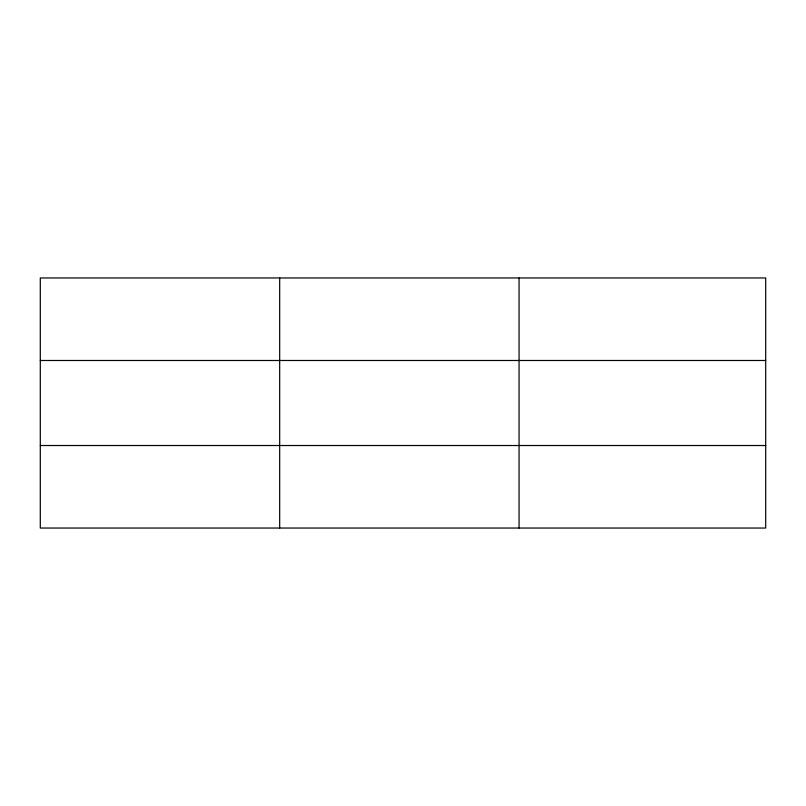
<?xml version="1.0" encoding="UTF-8"?>
<svg xmlns="http://www.w3.org/2000/svg" width="806" height="806" viewBox="0 0 806 806"><rect width="100%" height="100%" fill="white"/><g stroke="black" fill="none" stroke-linecap="round" stroke-linejoin="round"><path stroke-width="1.21" d="M279.682 528.041L279.682 277.959M519.064 528.041L519.064 277.959M765.7 360.484L765.7 277.959L40.3 277.959L40.3 528.041L765.7 528.041L765.7 360.484L40.3 360.484M40.3 445.517L765.7 445.517"/></g></svg>
